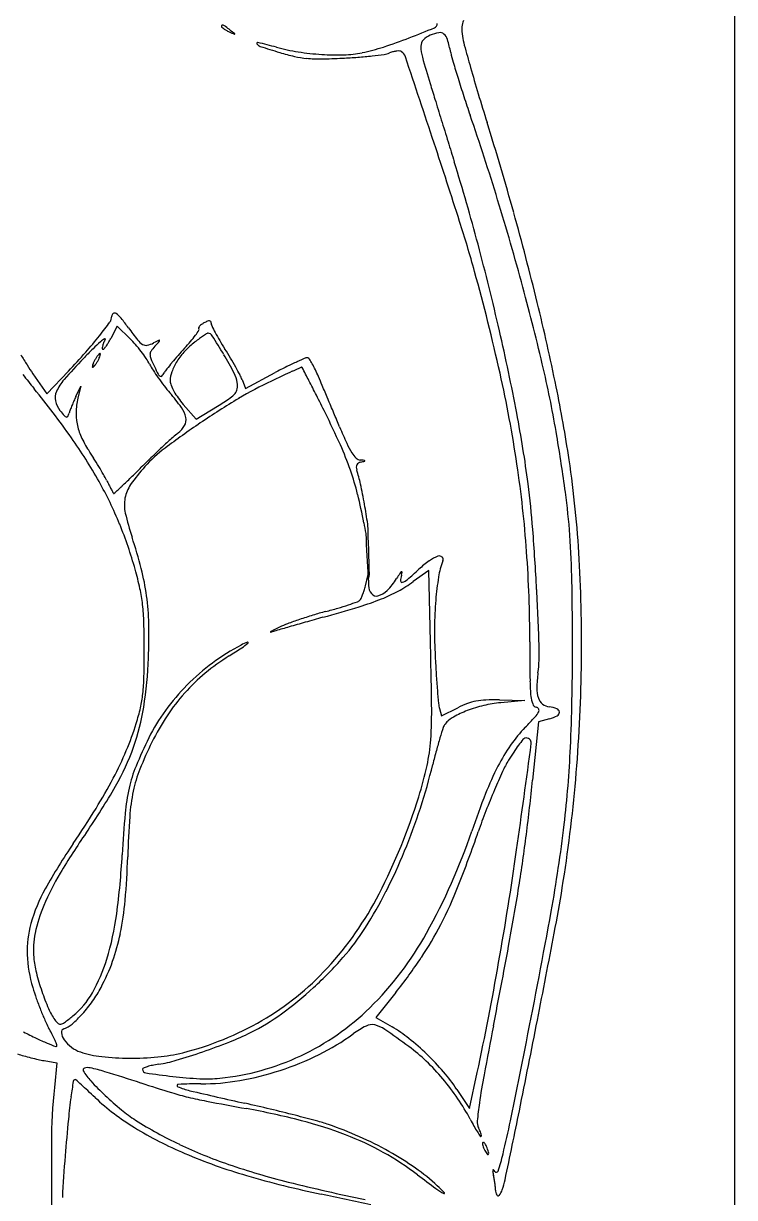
# Model space of a CAD drawing. Header units: millimetres. Extents: x 56222 to 3066687, y -650199 to -121287.
# Drawn here: x 140520.006 to 140522.925, y -185760.657 to -185755.834 of the extents above; entities that cross this region are included whole.
import ezdxf

# ---------------------------------------------------------------- set-up
doc = ezdxf.new("R2010")
doc.units = ezdxf.units.MM
doc.header["$MEASUREMENT"] = 0
doc.layers.add('$TD_AUDIT_GENERATED_(A0BDF17)', color=32, linetype='Continuous', lineweight=30)

msp = doc.modelspace()

# ---------------------------------------------------------------- linework, layer by layer
at = {"layer": '$TD_AUDIT_GENERATED_(A0BDF17)', "linetype": 'Continuous', "lineweight": 25, "ltscale": 2}
for p, q in [((140522.9246, -185738.3706), (140522.9246, -185769.2909)), ((140520.3901, -185757.0773), (140520.3641, -185757.128)), ((140520.4435, -185757.1293), (140520.3901, -185757.0773)), ((140520.0448, -185757.2728), (140520.1023, -185757.3548)), ((140520.1023, -185757.3548), (140520.1904, -185757.2618)), ((140520.9171, -185757.3329), (140521.0389, -185757.2681)), ((140520.2213, -185757.3658), (140520.241, -185757.3236)), ((140520.241, -185757.3236), (140520.2308, -185757.3658)), ((140520.9035, -185757.2971), (140520.9171, -185757.3329)), ((140520.662, -185757.3985), (140520.7154, -185757.4593)), ((140520.7154, -185757.4593), (140520.8024, -185757.4055)), ((140521.4093, -185758.1444), (140521.4205, -185758.0973)), ((140521.4205, -185758.0973), (140521.4219, -185758.1431)), ((140521.6695, -185758.0814), (140521.6062, -185758.1268)), ((140521.6752, -185758.3144), (140521.6695, -185758.0814)), ((140521.7214, -185758.6787), (140521.7889, -185758.6447)), ((140521.9599, -185758.6129), (140522.0634, -185758.6149)), ((140522.0634, -185758.6149), (140521.9649, -185758.6244)), ((140521.7133, -185758.6483), (140521.7214, -185758.6787)), ((140522.1658, -185758.69), (140522.1197, -185758.7033)), ((140522.1197, -185758.7033), (140522.0956, -185758.9419)), ((140521.5345, -185759.8141), (140521.4527, -185759.9171)), ((140521.4527, -185759.9171), (140521.5189, -185759.9559)), ((140520.0905, -185760.0944), (140520.1433, -185760.1032)), ((140520.1433, -185760.1032), (140520.1327, -185760.2046)), ((140521.8371, -185760.2913), (140521.8685, -185760.1439)), ((140521.7849, -185760.2127), (140521.8371, -185760.2913))]:
    msp.add_line(p, q, dxfattribs=at)
for centre, radius, start, end in [((140520.8239, -185755.8461), 0.00547, 124.9982, 179.9998), ((140520.8227, -185755.8461), 0.0043, 179.9998, 230.8546), ((140520.8237, -185755.8457), 0.00508, 66.9208, 124.9982), ((140520.8071, -185755.8848), 0.0475, 53.1616, 66.9208), ((140520.3944, -185756.4356), 0.7358, 51.2993, 53.1616), ((140521.6859, -185755.8341), 0.0187, 292.5904, 0.1933), ((140522.0365, -185755.8537), 0.231, 178.535, 187.9145), ((140521.867, -185755.8494), 0.0614, 153.4133, 178.5349), ((140520.8977, -185755.754), 0.123, 230.8548, 235.3483), ((140520.9031, -185755.7461), 0.1326, 235.3482, 240.5642), ((140520.9456, -185755.6708), 0.2191, 240.5642, 244.1451), ((140523.7067, -185749.9731), 6.5505, 244.14506, 244.35751), ((140516.8461, -185760.8645), 6.4107, 51.0835, 51.29939), ((140520.8725, -185755.8774), 0.00121, 244.3577, 326.3959), ((140520.8725, -185755.8774), 0.00115, 326.3956, 51.0833), ((140520.8775, -185754.0576), 1.9686, 287.9249, 291.2082), ((140519.9182, -185751.5854), 4.6205, 291.2082, 292.5904), ((140521.7069, -185755.9573), 0.0815, 112.4999, 136.8614), ((140521.7397, -185756.0366), 0.1673, 99.9699, 112.4999), ((140521.7152, -185755.8969), 0.0254, 49.66, 99.97), ((140521.7013, -185755.9132), 0.0468, 16.7084, 49.6601), ((140522.1052, -185755.8442), 0.3004, 187.9146, 195.2098), ((140520.9673, -185755.9155), 0.00369, 76.034, 212.3249), ((140520.9859, -185755.9037), 0.0257, 212.3248, 252.1645), ((140519.9875, -185759.855), 4.0632, 74.9269, 76.0339), ((140522.5392, -185751.0758), 5.0973, 252.1644, 253.1043), ((140521.263, -185755.1192), 0.8413, 254.9269, 261.1582), ((140521.2273, -185755.1391), 0.832, 281.6762, 287.9249), ((140521.6753, -185755.9277), 0.0381, 136.8615, 179.7898), ((140521.8008, -185755.9282), 0.1637, 179.7898, 195.6612), ((140521.0825, -185756.0989), 0.6929, 12.1043, 16.7084), ((140529.6176, -185753.8017), 8.0855, 195.20985, 195.88181), ((140521.3111, -185755.119), 0.8717, 253.1042, 257.238), ((140521.2044, -185755.5903), 0.3885, 257.238, 264.8015), ((140521.2978, -185754.8951), 1.0681, 261.1582, 266.3687), ((140521.2188, -185755.4324), 0.547, 264.8015, 270.89), ((140521.1836, -185753.1701), 2.8096, 270.8901, 272.701), ((140521.2921, -185754.9858), 0.9772, 266.3687, 271.7443), ((140521.2158, -185753.8528), 2.1261, 272.7011, 274.3916), ((140521.3087, -185755.5329), 0.4299, 271.7443, 281.6762), ((140521.252, -185754.3242), 1.6533, 274.3916, 276.4328), ((140521.259, -185754.3858), 1.5914, 276.4328, 278.2136), ((140521.4719, -185755.8613), 0.1006, 278.2136, 291.5642), ((140521.5543, -185756.0696), 0.1234, 104.3018, 111.5643), ((140521.5487, -185756.0476), 0.1007, 95.8447, 104.3018), ((140521.5463, -185756.0247), 0.0777, 86.672, 95.8445), ((140521.55, -185755.9613), 0.0142, 54.3922, 86.672), ((140521.5338, -185755.9839), 0.0419, 18.4235, 54.3921), ((140295.5128, -185831.2744), 238.2733, 18.333739, 18.423579), ((140525.9108, -185754.7759), 4.4321, 195.6612, 197.1169), ((140522.3094, -185755.8358), 0.5619, 192.1043, 196.2216), ((140525.8454, -185754.8071), 4.2445, 196.2217, 197.149), ((140529.053, -185753.9624), 7.4984, 195.88184, 196.74677), ((140714.0949, -185696.8222), 201.3379, 197.116892, 197.135915), ((140526.3125, -185754.6629), 4.7333, 197.149, 198.1092), ((140526.5223, -185754.5943), 4.9541, 198.1093, 199.0372), ((140531.8465, -185753.1217), 10.4157, 196.74685, 197.42294), ((141112.4899, -185573.987), 618.2397, 197.135872, 197.1441226), ((141168.2626, -185556.7818), 676.6058, 197.144141, 197.1521625), ((140512.0511, -185759.5877), 10.3544, 17.01452, 19.03724), ((140510.4111, -185759.8486), 12.0504, 15.58476, 17.423), ((140491.7026, -185766.2627), 31.5925, 17.7194, 18.33384), ((140959.8515, -185621.1047), 458.4943, 197.152217, 197.162989), ((140513.1612, -185759.0623), 9.0145, 14.92094, 17.16297), ((140511.1064, -185759.8768), 11.3423, 15.12546, 17.01457), ((140511.0294, -185759.6762), 11.4085, 13.66949, 15.58473), ((140516.5778, -185758.3147), 5.4784, 15.4731, 17.7194), ((140511.8249, -185759.4184), 10.3974, 12.90647, 14.92094), ((140513.5525, -185759.1522), 8.6175, 12.61164, 15.47307), ((140512.3317, -185759.5456), 10.0731, 13.15342, 15.1255), ((140512.3736, -185759.3492), 10.0252, 11.64302, 13.6694), ((140520.328, -185757.0367), 0.0402, 324.1936, 359.9999), ((140520.3817, -185757.0367), 0.0134, 123.5102, 179.9999), ((140520.38, -185757.0342), 0.0104, 55.3997, 123.5102), ((140520.3286, -185757.1088), 0.1009, 39.2105, 55.3998), ((140519.7879, -185757.5499), 0.7988, 35.6837, 39.2105), ((140519.0553, -185756.1186), 1.6096, 321.6835, 324.1936), ((140521.6938, -185756.1812), 1.5476, 215.6838, 218.0078), ((140520.2938, -185756.8102), 0.5173, 323.9138, 326.731), ((140520.7285, -185757.0851), 0.00399, 158.1925, 225), ((140520.7441, -185757.0913), 0.0207, 138.3767, 158.1923), ((140520.7223, -185757.0913), 0.00482, 326.7311, 44.9999), ((140520.7627, -185757.1078), 0.0456, 125.4115, 138.3767), ((140520.7937, -185757.1514), 0.0991, 118.1549, 125.4114), ((140520.8416, -185757.2411), 0.2008, 113.564, 118.1548), ((140520.7693, -185757.0751), 0.0197, 88.3268, 113.5639), ((140520.7697, -185757.0609), 0.0055, 29.9196, 88.327), ((140520.7627, -185757.0649), 0.0135, 359.9998, 29.9195), ((140520.7997, -185757.0649), 0.0234, 179.9999, 206.3508), ((140521.7074, -185756.6153), 1.0364, 206.3509, 208.0743), ((140512.6847, -185759.2214), 9.5154, 10.82077, 12.9065), ((140519.0829, -185756.1404), 1.5744, 318.4595, 321.6834), ((140520.7905, -185757.6708), 0.7069, 131.4901, 134.899), ((140520.4105, -185757.2412), 0.1334, 122.632, 131.4901), ((140520.4207, -185757.18), 0.0927, 157.4636, 165.4275), ((140520.4726, -185757.2016), 0.1489, 151.88, 157.4636), ((140520.3396, -185757.1305), 0.00195, 331.8802, 122.632), ((140520.2186, -185757.0663), 0.1572, 322.6893, 329.1833), ((140520.0628, -185756.9734), 0.3387, 329.1833, 332.8407), ((140520.1746, -185757.4061), 0.3859, 40.988, 45.834), ((140520.5337, -185757.0878), 0.0753, 218.008, 238.9229), ((140520.4948, -185757.0597), 0.0979, 281.3805, 297.6925), ((140521.8407, -185759.6241), 2.7982, 117.1748, 117.6925), ((140517.0779, -185754.0809), 4.6372, 318.3927, 318.7493), ((140520.5634, -185757.1361), 0.00149, 19.5204, 117.1746), ((140520.5621, -185757.1366), 0.00293, 318.7493, 19.5205), ((140520.0362, -185756.5854), 0.859, 317.2663, 319.784), ((140520.9016, -185757.3942), 0.3166, 127.334, 137.232), ((140520.3535, -185756.8537), 0.4434, 319.7841, 323.9138), ((140521.3072, -185757.9259), 0.9854, 125.9642, 127.3341), ((140521.0644, -185757.5914), 0.5721, 123.906, 125.9643), ((140521.274, -185757.9031), 0.9477, 122.8614, 123.906), ((140520.7629, -185757.112), 0.00593, 84.6301, 122.8613), ((140520.7614, -185757.1289), 0.0228, 32.0597, 84.6301), ((140517.7457, -185759.0176), 3.5812, 30.6035, 32.0597), ((140521.5726, -185756.6872), 0.8836, 208.0744, 210.5082), ((140521.9789, -185756.4478), 1.3552, 210.5082, 212.2747), ((140521.1898, -185756.4964), 1.3838, 210.3316, 212.3314), ((140517.9516, -185755.1381), 3.0859, 316.511, 318.4595), ((140521.9855, -185758.8701), 2.4, 134.8989, 136.2708), ((140520.3967, -185757.2658), 0.1094, 141.8615, 147.692), ((140520.3845, -185757.2563), 0.0939, 136.4267, 141.8614), ((140520.32, -185757.1949), 0.00492, 89.9999, 136.4266), ((140520.2543, -185757.1794), 0.0689, 336.053, 344.0826), ((140520.32, -185757.1917), 0.00172, 355.1908, 89.9998), ((140520.2883, -185757.189), 0.0336, 344.0826, 355.1909), ((140520.3351, -185757.1673), 0.0059, 173.9916, 224.9999), ((140520.3964, -185757.1737), 0.0675, 165.4275, 173.9915), ((140520.3331, -185757.1693), 0.00298, 224.9998, 315.7381), ((140520.2588, -185757.097), 0.1067, 315.7383, 322.6893), ((140520.0048, -185757.5537), 0.6109, 37.5527, 40.9879), ((140520.0304, -185757.534), 0.5787, 34.0767, 37.5527), ((140520.5088, -185757.1292), 0.027, 238.9229, 281.3805), ((140520.5502, -185757.1941), 0.025, 145.4701, 178.7443), ((140520.5644, -185757.1945), 0.0391, 178.7444, 202.867), ((140520.698, -185757.2959), 0.2044, 138.3926, 145.4701), ((140521.6664, -185758.098), 1.3649, 138.7405, 140.3636), ((140520.8865, -185757.3802), 0.2961, 137.2321, 147.642), ((140521.8069, -185758.2213), 1.5518, 137.2663, 138.7404), ((140519.0848, -185758.2256), 2.0254, 28.1237, 30.6036), ((140519.4005, -185758.0761), 1.6943, 30.804, 32.2747), ((140520.7975, -185756.7448), 0.9195, 212.3314, 215.048), ((140522.1201, -185758.9988), 2.5862, 136.2708, 138.849), ((140520.3217, -185757.2472), 0.0336, 164.0826, 175.1909), ((140520.2899, -185757.2445), 0.00172, 175.1908, 269.9998), ((140520.3557, -185757.2569), 0.0689, 156.053, 164.0826), ((140520.2899, -185757.2413), 0.00492, 269.9999, 316.4266), ((140520.4422, -185757.2954), 0.1637, 151.8449, 156.053), ((140520.2254, -185757.18), 0.0939, 316.4267, 321.8614), ((140520.4497, -185757.2994), 0.1721, 147.6921, 151.8449), ((140520.2132, -185757.1704), 0.1094, 321.8615, 327.692), ((140520.1603, -185757.1369), 0.1721, 327.6921, 331.8449), ((140520.1677, -185757.1409), 0.1637, 331.8449, 336.053), ((140520.3237, -185757.3356), 0.2245, 27.0288, 34.0767), ((140520.7752, -185757.1052), 0.2824, 207.0288, 212.8044), ((140521.207, -185756.9234), 0.7366, 202.867, 205.7167), ((140521.5715, -185756.7479), 1.1412, 205.7167, 207.5091), ((140521.5711, -185758.0191), 1.2411, 140.3636, 141.8876), ((140520.8416, -185757.3517), 0.2429, 147.642, 159.0138), ((140519.5022, -185758.0155), 1.576, 29.2513, 30.804), ((140519.6439, -185757.9362), 1.4136, 27.7596, 29.2513), ((140521.989, -185759.0542), 2.0231, 116.4945, 118.0115), ((140521.6089, -185758.2915), 1.1709, 114.2099, 116.4946), ((140521.8941, -185758.9259), 1.8665, 113.0095, 114.21), ((140521.1476, -185757.2535), 0.00726, 90, 114.4172), ((140521.1476, -185757.2489), 0.00263, 27.445, 89.9999), ((140521.1695, -185757.2196), 0.0127, 71.5649, 113.0096), ((140521.1697, -185757.2192), 0.0122, 32.4326, 71.5649), ((140520.8176, -185757.4429), 0.4293, 29.4288, 32.4325), ((140520.8352, -185757.4329), 0.4091, 25.5727, 29.4288), ((140524.7471, -185753.5275), 6.0461, 218.3153, 219.02141), ((140521.2788, -185756.7807), 0.8814, 212.8043, 215.2769), ((140521.3389, -185756.7381), 0.9551, 215.2768, 217.7159), ((140520.5782, -185757.2651), 0.0213, 207.5091, 238.7784), ((140520.5702, -185757.2785), 0.00571, 238.7783, 319.5102), ((140520.5023, -185757.2205), 0.095, 319.5101, 329.9932), ((140520.695, -185757.3318), 0.1276, 141.8876, 149.9932), ((140520.7092, -185757.301), 0.1012, 159.0138, 180.8914), ((140520.7703, -185757.3247), 0.1143, 7.9887, 28.1237), ((140520.7397, -185757.3594), 0.1752, 20.8166, 27.7597), ((140525.6035, -185767.0335), 10.7546, 114.93302, 115.20598), ((140523.4868, -185762.4803), 5.7335, 114.49594, 114.93299), ((140532.7785, -185782.8732), 28.1434, 114.41723, 114.49584), ((140478.5618, -185779.3656), 47.9891, 27.37306, 27.44479), ((140520.6235, -185757.5342), 0.6438, 22.8272, 25.5727), ((140474.7858, -185776.8282), 50.3766, 22.78154, 22.82715), ((140516.8028, -185758.425), 5.2868, 8.4857, 12.6117), ((140517.9469, -185758.2334), 4.3065, 9.4321, 13.1535), ((140517.0144, -185759.7942), 3.9072, 35.3159, 39.0214), ((140520.3218, -185757.4272), 0.1979, 138.8491, 155.7479), ((140521.1182, -185756.9088), 0.6761, 217.7159, 220.8759), ((140520.6568, -185757.3018), 0.0488, 180.8913, 202.4773), ((140520.8228, -185757.2331), 0.2283, 202.4773, 209.345), ((140520.8467, -185757.3296), 0.0371, 320.0474, 351.9413), ((140520.7913, -185757.3218), 0.093, 351.9413, 7.9888), ((140521.666, -185758.6682), 1.509, 115.206, 120.9799), ((140515.4905, -185760.2456), 6.4042, 26.76846, 27.37305), ((140323.4973, -185840.3667), 214.4661, 22.765958, 22.781542), ((140516.814, -185758.4343), 5.4915, 8.4631, 11.643), ((140520.1974, -185757.3712), 0.0615, 155.748, 192.1349), ((140520.2312, -185757.3639), 0.096, 192.1349, 218.1884), ((140521.079, -185757.761), 0.9444, 156.4693, 157.7495), ((140520.8901, -185757.6787), 0.7384, 154.9296, 156.4692), ((140520.545, -185757.4421), 0.3233, 166.3657, 176.9211), ((140520.0058, -185757.8716), 0.7951, 35.3625, 40.8758), ((140520.8741, -185757.2043), 0.2872, 209.345, 215.757), ((140520.9242, -185757.1682), 0.349, 215.7571, 221.2974), ((140522.6504, -185760.3078), 3.4214, 120.9799, 124.1113), ((140519.9026, -185755.9493), 1.7118, 301.7126, 303.7665), ((140520.7985, -185757.2893), 0.0999, 303.7665, 320.0473), ((140510.0736, -185762.9781), 12.4713, 26.40126, 26.76841), ((140299.4648, -185850.4524), 240.5292, 22.750643, 22.765998), ((140520.7601, -185756.9479), 0.769, 218.1884, 220.3072), ((140520.1147, -185757.4096), 0.0824, 332.181, 342.5237), ((140520.4091, -185757.5023), 0.2263, 159.0431, 162.5236), ((140520.9975, -185757.7276), 0.8563, 157.7495, 159.043), ((140520.4437, -185757.4366), 0.2219, 176.9211, 190.9173), ((140520.565, -185757.4747), 0.1094, 11.548, 35.3625), ((140517.8558, -185759.1148), 3.7829, 24.1849, 26.4012), ((140337.0588, -185834.6873), 199.7634, 22.732951, 22.750598), ((140517.2049, -185758.3574), 4.9133, 7.4004, 10.8207), ((140520.1864, -185757.4345), 0.0167, 220.3071, 253.6486), ((140520.1831, -185757.4457), 0.00506, 253.6487, 332.1811), ((140520.4577, -185757.4339), 0.2361, 190.9173, 204.4223), ((140522.6622, -185760.3254), 3.4426, 124.1112, 127.0716), ((140520.5829, -185757.4391), 0.0962, 306.8608, 330.9988), ((140520.6251, -185757.4625), 0.0481, 330.9987, 11.548), ((140518.5772, -185758.6869), 1.9918, 29.1809, 35.3158), ((140520.6134, -185757.3632), 0.4071, 204.4224, 213.4032), ((140522.7054, -185759.8463), 3.1145, 132.0705, 133.0402), ((140520.83, -185757.7687), 0.3157, 126.8609, 132.0705), ((140523.4918, -185756.5747), 2.3723, 202.7329, 204.5047), ((140514.0692, -185758.8776), 8.2374, 7.80062, 9.43215), ((140520.9402, -185758.0461), 0.586, 127.0716, 138.0416), ((140522.9044, -185760.0595), 3.4062, 133.0402, 134.0777), ((140520.1097, -185758.1025), 1.3121, 19.3024, 24.1848), ((140521.6506, -185757.4139), 0.3488, 204.5046, 211.8004), ((140518.9944, -185758.4309), 1.5323, 31.9855, 33.4032), ((140518.5635, -185758.7), 2.0402, 30.8417, 31.9856), ((140523.2223, -185760.3877), 3.8631, 134.0777, 135.0217), ((140521.4619, -185757.5309), 0.1268, 211.8004, 224.5728), ((140521.3898, -185757.6019), 0.0257, 224.5727, 266.2817), ((140521.2988, -185759.0023), 1.3777, 85.5701, 86.2817), ((140521.1434, -185756.6823), 0.9852, 284.5597, 285.4698), ((140521.4051, -185757.6309), 0.00214, 19.2962, 85.5703), ((140521.4059, -185757.6306), 0.0013, 285.4698, 19.296), ((140517.8534, -185758.2796), 4.4406, 3.1706, 8.4631), ((140518.7153, -185758.6094), 1.8635, 29.6852, 30.8417), ((140521.0833, -185758.1747), 0.7783, 138.0416, 144.9879), ((140517.1995, -185754.3695), 4.6512, 314.2819, 315.0217), ((140520.3174, -185758.0297), 1.092, 13.8502, 19.3023), ((140521.3903, -185757.6559), 0.0183, 151.3269, 180.9374), ((140521.4115, -185757.6555), 0.0395, 180.9376, 197.6087), ((140520.7623, -185757.8616), 0.6417, 12.2003, 17.6087), ((140521.3901, -185757.6558), 0.0181, 121.5379, 151.3269), ((140521.4008, -185757.6731), 0.0384, 104.5597, 121.5378), ((140517.3839, -185758.3383), 4.6993, 4.0849, 8.4856), ((140518.9008, -185758.5062), 1.6212, 22.3021, 29.1808), ((140519.8762, -185757.9476), 0.5272, 26.7252, 29.6852), ((140522.5721, -185756.5902), 2.4911, 206.7252, 207.2198), ((140518.8155, -185756.0265), 2.3366, 313.0436, 314.2819), ((140520.5611, -185757.8089), 0.1408, 144.9879, 169.6169), ((140519.0843, -185758.2244), 2.3584, 10.1469, 12.2003), ((140518.5528, -185758.1823), 3.554, 4.3607, 7.4004), ((140521.703, -185757.0373), 1.5138, 207.2197, 207.938), ((140522.605, -185756.5589), 2.5348, 207.9379, 208.3016), ((140520.3893, -185757.752), 0.0183, 208.3018, 220.3803), ((140520.3769, -185757.7625), 0.00203, 220.3802, 312.7742), ((140514.0546, -185750.9288), 9.3118, 312.77404, 313.04356), ((140519.5003, -185758.2312), 1.9337, 10.2959, 13.8502), ((140519.491, -185758.1348), 2.765, 4.1185, 7.8007), ((140520.5748, -185757.8114), 0.1547, 169.617, 192.7348), ((140518.8745, -185758.2619), 2.5715, 8.3117, 10.147), ((140521.4244, -185757.6194), 1.0257, 192.7348, 198.452), ((140518.8597, -185758.5231), 1.6657, 15.5615, 22.3021), ((140523.7667, -185757.4562), 2.4026, 190.2959, 191.3618), ((140515.6829, -185758.179), 5.7434, 0.80564, 2.88274), ((140511.7528, -185758.7009), 10.3738, 2.99343, 4.36072), ((140518.6254, -185758.5533), 1.925, 14.4355, 18.4519), ((140531.5407, -185757.5002), 10.1386, 182.42702, 183.45448), ((140518.8074, -185758.184), 3.4503, 0.9252, 4.1184), ((140516.8768, -185758.3745), 5.2076, 0.0104, 4.0849), ((140521.9635, -185758.4392), 0.4937, 126.2088, 132.6687), ((140521.7535, -185758.1523), 0.138, 109.5324, 126.2087), ((140521.7128, -185758.0378), 0.0165, 47.7623, 109.5323), ((140522.0414, -185758.1616), 0.3361, 159.0063, 170.7837), ((140521.7144, -185758.0361), 0.0143, 339.0063, 47.7624), ((140516.0267, -185758.3808), 6.2701, 359.08399, 3.17058), ((140519.0316, -185758.4752), 1.4872, 12.4025, 15.5616), ((140519.5421, -185758.3174), 0.9783, 7.7706, 14.4354), ((140521.4221, -185758.1105), 0.00174, 200.8699, 344.1356), ((140521.3755, -185758.0972), 0.0502, 344.1358, 358.8068), ((140521.2769, -185757.9484), 0.309, 315.9356, 327.5757), ((140522.3911, -185758.6561), 1.011, 146.1526, 147.5756), ((140521.5701, -185758.1055), 0.0225, 124.1699, 146.1526), ((140521.6321, -185758.1224), 0.078, 164.0088, 181.1253), ((140521.4583, -185758.0726), 0.1028, 344.0088, 351.1169), ((140521.5584, -185758.0882), 0.00153, 351.117, 124.1698), ((140520.2849, -185756.6182), 1.983, 310.872, 312.6687), ((140522.8812, -185758.2979), 1.1868, 170.7838, 175.3884), ((140519.8606, -185758.2929), 0.6384, 6.4589, 12.4026), ((140521.1272, -185758.0777), 0.2899, 342.8284, 346.698), ((140521.4772, -185758.1413), 0.0553, 181.8038, 219.1593), ((140521.2584, -185757.6421), 0.5966, 298.5416, 305.6614), ((140521.5601, -185758.1238), 0.006, 181.1254, 288.9189), ((140521.5419, -185758.0707), 0.0621, 288.9189, 310.8721), ((140508.6857, -185758.8613), 13.4452, 1.9749, 2.99338), ((140504.7974, -185758.4103), 17.4622, 359.9652, 0.92524), ((140519.5066, -185758.3222), 1.0142, 1.2466, 7.7706), ((140520.7804, -185756.532), 1.7803, 288.3279, 289.5614), ((140521.3678, -185758.1851), 0.026, 289.5615, 314.9999), ((140521.0332, -185757.0766), 1.2053, 286.9242, 291.5499), ((140521.3666, -185758.1839), 0.0277, 314.9999, 334.35), ((140521.1935, -185758.1009), 0.2196, 334.35, 338.5564), ((140521.1614, -185758.0882), 0.2541, 338.5565, 342.8284), ((140521.4546, -185758.1597), 0.0262, 219.1593, 284.0721), ((140521.4416, -185758.1078), 0.0797, 284.0721, 315.9357), ((140521.2514, -185757.6292), 0.6112, 291.5499, 298.5417), ((140523.2185, -185758.3251), 1.5252, 175.3884, 179.582), ((140519.633, -185758.3187), 0.8674, 1.5644, 6.459), ((140521.6673, -185759.8209), 1.6266, 104.9821, 106.935), ((140519.2687, -185751.2777), 7.2668, 285.69906, 286.92426), ((140520.6957, -185756.1905), 2.1316, 284.9821, 286.3673), ((140520.9186, -185756.9495), 1.3406, 286.3673, 288.3279), ((140516.2402, -185758.4113), 4.2615, 0.0608, 1.5644), ((140518.3222, -185758.348), 2.1989, 357.589, 1.2466), ((140521.2245, -185758.6627), 0.387, 110.4086, 115.6581), ((140521.6856, -185759.9019), 1.7093, 108.6659, 110.4086), ((140526.4432, -185776.8942), 19.3355, 105.85012, 106.05295), ((140521.75, -185760.0924), 1.9103, 106.9349, 108.6659), ((140528.9871, -185785.8544), 28.6497, 105.6991, 105.85013), ((140521.0215, -185758.3333), 0.00115, 121.0366, 213.8876), ((140521.0219, -185758.333), 0.0016, 213.8873, 288.34), ((140521.1273, -185758.5091), 0.2063, 116.7484, 121.0362), ((140521.1882, -185758.8348), 0.527, 106.192, 108.3398), ((140521.6267, -185759.4999), 1.3158, 115.6581, 116.7485), ((140527.6369, -185781.0427), 23.6522, 106.05287, 106.19199), ((140488.5027, -185759.121), 33.1823, 0.84226, 1.39276), ((140523.7731, -185758.3291), 2.0798, 179.582, 182.9056), ((140521.3237, -185759.1918), 0.9095, 117.8158, 126.5471), ((140519.5894, -185756.4154), 2.3785, 302.0086, 303.4978), ((140521.007, -185758.5915), 0.2308, 110.7129, 117.8158), ((140520.7872, -185758.2252), 0.2082, 303.4977, 312.3757), ((140520.9261, -185758.3775), 0.00204, 312.3756, 110.7129), ((140543.3088, -185758.3697), 21.2243, 180.01042, 180.44838), ((140521.496, -185758.4195), 0.6272, 352.5323, 1.9748), ((140518.692, -185758.3636), 1.8288, 351.2343, 357.5891), ((140515.8847, -185758.4117), 4.6171, 358.6944, 0.0608), ((140521.3326, -185759.2042), 0.9103, 122.0086, 129.6444), ((140527.2245, -185758.1539), 5.5356, 182.9056, 183.6564), ((140513.1799, -185758.4154), 9.0797, 357.52825, 359.96529), ((140521.3318, -185759.2026), 0.923, 126.5471, 135.1826), ((140515.7007, -185758.3756), 6.5962, 355.0904, 359.08397), ((140519.6724, -185758.4981), 0.8283, 353.8203, 358.6945), ((140521.2518, -185759.1066), 0.7836, 129.6444, 138.1885), ((140525.5206, -185758.2628), 3.8283, 183.6564, 184.6462), ((140522.7618, -185758.5305), 0.6767, 180.4484, 185.7341), ((140522.6878, -185758.5757), 0.5748, 172.5323, 178.7714), ((140519.9903, -185758.5325), 0.5085, 347.2075, 353.8203), ((140521.3101, -185759.1811), 0.8924, 135.1825, 143.9644), ((140521.2674, -185759.1206), 0.8046, 138.1886, 146.6117), ((140526.0831, -185758.2171), 4.3926, 184.6462, 185.3684), ((140522.2366, -185758.5661), 0.1235, 178.7715, 198.3016), ((140519.6163, -185758.5061), 0.8935, 340.3756, 351.2344), ((140519.6704, -185758.4598), 0.8366, 342.6528, 347.2074), ((140519.9319, -185758.6589), 1.7497, 356.1563, 0.8422), ((140521.8331, -185758.6165), 0.1239, 185.3684, 194.8518), ((140521.9653, -185758.9959), 0.393, 110.426, 116.669), ((140522.014, -185759.1439), 0.5217, 103.1868, 110.9515), ((140521.9025, -185758.8273), 0.2131, 100.5547, 110.4259), ((140521.9141, -185758.8896), 0.2765, 92.1385, 100.5547), ((140522.0157, -185759.151), 0.529, 95.5026, 103.1867), ((140521.9404, -185759.5928), 0.9801, 88.8575, 92.1385), ((140522.2014, -185758.5867), 0.1135, 185.734, 201.9729), ((140522.1172, -185758.6207), 0.0227, 201.9728, 255.3449), ((140522.1077, -185758.6572), 0.0149, 27.0138, 75.3449), ((140522.1706, -185758.5879), 0.054, 198.3015, 230.8084), ((140522.1707, -185758.5878), 0.0541, 230.8083, 263.2474), ((140522.1476, -185758.7829), 0.1423, 70.2058, 83.2473), ((140521.2114, -185759.1093), 0.7705, 143.9644, 153.7692), ((140521.4476, -185759.2394), 1.0204, 146.6117, 153.6603), ((140521.8296, -185758.7877), 0.1199, 119.2322, 140.7039), ((140521.9817, -185759.0595), 0.4313, 110.9515, 119.2322), ((140520.3488, -185757.0699), 2.3849, 316.0449, 317.4621), ((140522.0274, -185758.6101), 0.1068, 317.4621, 330.9785), ((140522.1101, -185758.6559), 0.0122, 330.9784, 27.0138), ((140522.1221, -185758.5372), 0.159, 285.9816, 298.0696), ((140522.1908, -185758.6629), 0.0148, 1.7725, 70.2058), ((140522.1891, -185758.6629), 0.0165, 298.0697, 1.7726), ((140519.3011, -185758.3445), 1.2236, 337.0851, 342.6527), ((140523.4679, -185759.3033), 1.8322, 161.6166, 163.0224), ((140521.7702, -185758.7391), 0.0431, 140.7039, 161.6166), ((140522.4917, -185759.136), 0.5918, 136.0449, 145.2343), ((140522.1778, -185759.5855), 1.8478, 153.7693, 157.7214), ((140521.8726, -185759.4498), 1.4947, 153.6603, 158.3072), ((140520.9716, -185758.7288), 0.7077, 347.4708, 356.1564), ((140523.2039, -185759.2227), 1.5561, 163.0223, 165.0084), ((140522.6711, -185759.2649), 0.7861, 141.4989, 143.6117), ((140522.0691, -185758.7859), 0.0168, 107.9363, 141.4988), ((140522.0701, -185758.7893), 0.0203, 352.4621, 107.9364), ((140519.034, -185758.2315), 1.5136, 332.3382, 337.085), ((140519.5173, -185758.4708), 0.9986, 330.2246, 340.3756), ((140523.9659, -185759.4268), 2.345, 165.0084, 166.4689), ((140522.6362, -185759.2363), 0.7676, 145.2344, 152.7951), ((140522.9075, -185759.414), 1.0654, 146.5857, 148.7012), ((140522.5826, -185759.1996), 0.6762, 143.6118, 146.5857), ((140477.0716, -185752.8349), 45.411, 351.90619, 352.46219), ((140517.9954, -185758.6233), 4.2597, 353.2362, 357.5283), ((140520.9977, -185759.102), 0.5725, 157.7215, 167.1836), ((140520.0667, -185758.5277), 1.6347, 342.825, 347.4708), ((140519.4, -185758.328), 2.3512, 341.9416, 346.4689), ((140523.0294, -185759.4384), 1.2098, 152.7951, 158.6387), ((140522.3941, -185759.1018), 0.4646, 148.7012, 155.2195), ((140518.5953, -185758.0016), 2.0088, 328.2681, 332.3382), ((140520.9962, -185759.1012), 0.5514, 158.3072, 168.0883), ((140524.2829, -185759.9738), 2.5449, 155.2195, 157.0699), ((140518.0366, -185757.6236), 2.7046, 325.399, 330.2246), ((140521.1921, -185759.1462), 0.7718, 167.1836, 174.9632), ((140524.5817, -185760.1002), 2.8693, 157.0698, 158.9275), ((140513.7374, -185758.1004), 8.4006, 352.71363, 354.25074), ((140516.3531, -185758.4316), 5.9413, 350.77104, 355.0904), ((140521.201, -185759.1444), 0.7608, 168.0882, 176.0354), ((140519.2716, -185758.2819), 2.4668, 332.8032, 342.825), ((140525.4052, -185760.3676), 3.7609, 158.6387, 161.1479), ((140516.7295, -185756.8478), 4.2025, 325.9248, 328.2681), ((140525.3669, -185759.5142), 4.9628, 174.9632, 176.9302), ((140519.2886, -185758.2916), 2.4685, 337.5764, 341.9416), ((140524.4194, -185760.0377), 2.6955, 158.9274, 160.8743), ((140524.8096, -185759.3945), 4.378, 176.0354, 178.2124), ((140516.3044, -185758.4227), 5.9625, 349.7633, 353.2363), ((140522.7896, -185760.9026), 3.0698, 145.399, 149.0626), ((140519.3894, -185758.3136), 2.596, 331.0454, 341.1479), ((140516.4173, -185757.2627), 5.7742, 338.52722, 340.8742), ((140515.0693, -185758.2707), 7.0578, 350.962, 352.71361), ((140522.3624, -185760.658), 2.598, 145.9248, 150.7704), ((140517.336, -185759.0835), 3.0797, 352.3864, 356.9303), ((140517.1513, -185759.1555), 3.2841, 355.0977, 358.2124), ((140519.4008, -185758.3379), 2.3471, 333.1065, 337.5764), ((140508.1191, -185757.2502), 14.0512, 349.99232, 351.90619), ((140521.0541, -185759.8624), 1.0464, 149.0625, 157.2375), ((140520.6647, -185759.7081), 0.6526, 150.7704, 164.3016), ((140520.2352, -185758.7771), 1.3834, 317.3504, 332.8032), ((140519.9022, -185758.5922), 1.7848, 327.6178, 333.1064), ((140520.1481, -185758.7302), 1.7652, 332.8524, 338.5272), ((140512.2391, -185757.8205), 9.9236, 349.52765, 350.96209), ((140515.5292, -185758.2978), 6.7761, 349.17486, 350.77109), ((140520.6649, -185759.6991), 0.6243, 157.2374, 168.0841), ((140519.2385, -185759.3345), 1.1891, 348.4507, 355.0977), ((140519.2328, -185759.337), 1.166, 343.0041, 352.3865), ((140493.4712, -185754.2993), 29.165, 348.69304, 349.76332), ((140520.4327, -185759.6429), 0.4116, 164.3017, 182.2129), ((140520.5714, -185759.0166), 0.9924, 318.7441, 327.6178), ((140520.5171, -185758.9194), 1.3505, 326.1836, 332.8523), ((140520.3834, -185759.6397), 0.3367, 168.0842, 185.3051), ((140519.5874, -185759.4058), 0.833, 340.3024, 348.4507), ((140520.4913, -185758.9232), 1.3367, 314.444, 331.0453), ((140443.9485, -185744.6105), 79.6536, 348.912459, 349.174873), ((140491.3305, -185753.9558), 31.1863, 348.91666, 349.52766), ((140520.5656, -185759.6377), 0.5446, 182.2129, 196.7319), ((140520.4605, -185759.6326), 0.4141, 185.3051, 194.1064), ((140519.6781, -185759.4731), 0.7004, 330.6728, 343.0042), ((140519.6138, -185759.4152), 0.805, 331.9425, 340.3024), ((140520.141, -185758.6391), 1.565, 312.4361, 318.7441), ((140519.8268, -185758.4571), 2.1812, 321.527, 326.1836), ((140509.1474, -185757.4316), 13.007, 347.96424, 349.99223), ((140521.0114, -185759.4941), 0.9821, 194.1064, 198.7226), ((140520.4058, -185758.9342), 1.1516, 300.1972, 317.3504), ((140520.9934, -185759.5091), 0.9913, 196.7319, 199.4146), ((140519.8592, -185759.546), 0.5269, 324.7684, 331.9425), ((140520.1568, -185758.6564), 1.5416, 306.0925, 312.4361), ((140521.3377, -185759.3878), 1.3563, 199.4146, 201.5354), ((140520.9973, -185759.4989), 0.9672, 198.7227, 203.2523), ((140520.0036, -185759.656), 0.327, 308.8769, 330.6728), ((140519.8219, -185759.5197), 0.5726, 318.0282, 324.7684), ((140521.2331, -185759.429), 1.2439, 201.5354, 203.6842), ((140520.3254, -185759.7876), 0.2359, 203.2523, 216.1748), ((140520.7049, -185759.141), 1.0317, 295.1878, 314.4439), ((140520.4381, -185759.7778), 0.3757, 203.6842, 208.9256), ((140520.2093, -185759.8725), 0.0921, 216.1749, 228.6167), ((140520.1568, -185759.9321), 0.0126, 228.6167, 282.4408), ((140520.1515, -185759.908), 0.0373, 282.4408, 307.085), ((140520.1402, -185759.8696), 0.099, 288.4348, 311.1106), ((140519.3211, -185758.8095), 1.4144, 307.085, 308.8769), ((140519.8823, -185759.574), 0.4913, 311.1106, 318.0282), ((140520.3548, -185758.8465), 1.253, 284.0962, 300.1973), ((140520.54, -185759.182), 0.891, 296.5293, 306.0926), ((140521.4359, -185759.9992), 0.0526, 77.2634, 117.0577), ((140453.3216, -185746.4472), 70.1023, 348.602323, 348.912408), ((140520.9668, -185758.1084), 2.1005, 242.7822, 244.3847), ((140519.369, -185760.3685), 0.8456, 27.0442, 28.9255), ((140519.6051, -185760.248), 0.5806, 24.5504, 27.0443), ((140520.1764, -185759.9779), 0.0151, 108.4349, 188.2073), ((140520.2259, -185759.9708), 0.0652, 188.2072, 215.5015), ((140520.4574, -185759.0166), 1.0759, 291.5384, 296.5293), ((140520.7862, -185759.1955), 0.9753, 296.356, 305.9569), ((140521.5947, -185760.3101), 0.4017, 117.0578, 125.9568), ((140521.4212, -185760.0644), 0.1195, 55.3592, 77.2633), ((140519.1861, -185763.2993), 4.0514, 53.6392, 55.3591), ((140521.2263, -185760.4558), 0.5792, 51.3221, 59.6611), ((140545.7537, -185764.6168), 24.2713, 168.91662, 169.4018), ((140520.4842, -185759.1149), 0.9844, 244.3847, 247.2092), ((140520.6586, -185758.6998), 1.4346, 247.2093, 248.7594), ((140519.5654, -185760.2662), 0.6243, 22.6237, 24.5504), ((140520.14, -185760.034), 0.00316, 248.7593, 359.9998), ((140520.1225, -185760.034), 0.0207, 359.9999, 22.6237), ((140520.289, -185759.9257), 0.1427, 215.5016, 232.7881), ((140520.2794, -185759.9384), 0.1268, 232.7881, 251.6803), ((140519.866, -185757.5182), 2.6868, 289.0189, 291.5384), ((140521.1663, -185760.6097), 0.7114, 46.1457, 53.6392), ((140520.9276, -185760.8289), 1.0572, 46.0071, 51.3221), ((140436.9254, -185742.9931), 86.8301, 348.47483, 348.693013), ((140520.1664, -185759.5141), 0.5828, 251.4899, 254.1023), ((140520.2989, -185759.0491), 1.0663, 254.1022, 255.7643), ((140520.2931, -185759.0719), 1.0427, 255.7643, 257.4334), ((140520.1666, -185759.6394), 0.4614, 257.4335, 260.5039), ((140520.3753, -185759.6488), 0.4319, 251.6804, 263.5925), ((140520.4477, -185759.0038), 1.081, 263.5925, 269.5955), ((140520.4481, -185758.9474), 1.1374, 269.5955, 275.5224), ((140520.4907, -185759.3879), 0.6948, 275.5224, 284.0962), ((140519.8631, -185757.5096), 2.6959, 286.6009, 289.0189), ((140520.7073, -185759.1462), 1.0259, 275.8496, 295.1877), ((140520.6851, -185758.9916), 1.2028, 288.1523, 296.3561), ((140520.9057, -185760.8516), 1.0888, 40.7483, 46.0071), ((140520.2583, -185760.1324), 0.00776, 105.3644, 209.2324), ((140520.4385, -185760.0316), 0.2142, 209.2325, 223.1182), ((140520.2694, -185760.1728), 0.0496, 78.0134, 105.3644), ((140520.1371, -185760.796), 0.6868, 72.8022, 78.0134), ((140514.8778, -185777.7884), 18.4744, 72.32204, 72.80217), ((140520.5, -185760.13), 0.00507, 112.0788, 179.9998), ((140520.51, -185760.13), 0.0152, 179.9999, 261.7735), ((140520.5772, -185760.3205), 0.2107, 107.4236, 112.0788), ((140520.5832, -185760.3393), 0.2304, 101.9751, 107.4236), ((140520.6235, -185760.5295), 0.4248, 98.5284, 101.9751), ((140520.4819, -185759.5853), 0.53, 278.5283, 286.601), ((140520.6891, -185759.0036), 1.1902, 279.9082, 288.1522), ((140521.0011, -185760.7816), 0.9498, 40.1123, 46.1458), ((140522.4892, -185760.5486), 2.3086, 170.8033, 172.3822), ((140520.2189, -185760.181), 0.0087, 89.9999, 170.8033), ((140520.2189, -185760.1747), 0.00244, 47.6843, 89.9999), ((140503.1385, -185778.9355), 25.3739, 47.61374, 47.68433), ((140521.2771, -185759.2464), 1.363, 223.1182, 226.6563), ((140524.2147, -185748.4932), 12.2727, 252.32199, 252.93895), ((140521.0793, -185756.1928), 3.9932, 261.7735, 263.3798), ((140520.8227, -185758.4032), 1.7681, 263.3798, 266.9933), ((140520.7578, -185759.6389), 0.5306, 266.9933, 275.8496), ((140520.7354, -185759.2689), 0.9209, 269.9151, 279.908), ((140520.9757, -185760.803), 0.9831, 34.1743, 40.1124), ((140521.1855, -185760.6105), 0.7194, 33.5746, 40.7482), ((140524.7087, -185760.679), 2.861, 169.4019, 171.7426), ((140522.2933, -185760.4303), 2.1724, 174.035, 180.0461), ((140517.649, -185763.0369), 3.849, 47.0898, 47.6137), ((140515.2428, -185765.6253), 7.383, 46.76801, 47.08978), ((140520.9646, -185759.0834), 1.195, 252.939, 256.3494), ((140520.6416, -185760.197), 0.00503, 92.7834, 246.1855), ((140520.7505, -185759.9501), 0.2749, 246.1855, 257.0091), ((140520.7313, -185762.0428), 1.8531, 89.9151, 92.7834), ((140531.2576, -185714.406), 47.0153, 257.00913, 257.29149), ((140522.5738, -185760.5599), 2.3939, 172.3821, 174.6047), ((140520.9714, -185759.5318), 0.9804, 226.7679, 238.6878), ((140521.2665, -185759.2575), 1.3477, 226.6563, 230.4285), ((140521.0443, -185758.7552), 1.5327, 256.3494, 259.1921), ((140525.9913, -185732.8415), 27.9145, 259.19211, 259.53566), ((140519.1903, -185767.9158), 7.8383, 76.50837, 77.29149), ((140521.0764, -185760.7347), 0.8614, 27.6176, 34.1743), ((140523.3281, -185760.4786), 1.4659, 171.7427, 174.6619), ((140520.787, -185759.8377), 0.595, 230.4286, 237.3794), ((140520.3001, -185763.6555), 3.4208, 75.6672, 79.5356), ((140519.3226, -185767.3642), 7.2711, 75.67984, 76.50833), ((140519.4984, -185766.6754), 6.5602, 74.88865, 75.67979), ((140498.4536, -185755.5455), 24.0624, 347.91382, 348.60228), ((140535.8144, -185761.8104), 15.6935, 174.6047, 175.15886), ((140521.3087, -185758.9773), 1.6295, 238.6878, 246.8348), ((140521.3298, -185758.9898), 1.6017, 237.3794, 244.7341), ((140520.7508, -185761.8916), 1.6001, 68.839, 75.6671), ((140521.0032, -185761.1027), 0.7879, 71.1224, 74.8887), ((140520.7704, -185761.7837), 1.5076, 65.9376, 71.1224), ((140522.7281, -185759.8705), 1.0027, 207.6176, 209.4701), ((140522.2749, -185760.1266), 0.4822, 209.47, 212.6733), ((140521.9186, -185760.3469), 0.0503, 174.6619, 208.1548), ((140521.7381, -185760.4435), 0.1544, 23.3913, 28.1548), ((140518.3417, -185759.5947), 3.7384, 346.3361, 348.4748), ((140520.8812, -185761.5546), 1.2389, 60.9626, 68.8391), ((140520.7853, -185761.7502), 1.471, 60.6561, 65.9376), ((140522.4342, -185760.0244), 0.6714, 212.6733, 214.5139), ((140521.7947, -185760.419), 0.0927, 16.4115, 23.3914), ((140521.8828, -185760.4036), 0.00226, 214.5139, 314.9999), ((140521.8146, -185760.4131), 0.0719, 9.3753, 16.4115), ((140521.8813, -185760.4021), 0.00435, 314.9999, 9.3753), ((140609.3415, -185760.3603), 89.2206, 180.046119, 180.459794), ((140521.5088, -185758.6104), 2.0213, 244.7341, 250.9116), ((140521.5452, -185758.4245), 2.2308, 246.8348, 253.7531), ((140520.9018, -185761.5176), 1.1965, 52.8779, 60.9626), ((140520.8543, -185761.6275), 1.3302, 55.1232, 60.6562), ((140521.8954, -185760.4347), 0.00541, 134.9999, 184.0932), ((140521.9344, -185760.4319), 0.0446, 184.0932, 194.5019), ((140521.9539, -185760.4269), 0.0647, 194.5019, 203.6558), ((140521.8937, -185760.433), 0.00298, 68.3541, 134.9999), ((140521.9878, -185760.412), 0.1017, 203.6558, 210.1782), ((140521.8906, -185760.4406), 0.0112, 43.3406, 68.354), ((140521.878, -185760.4525), 0.0285, 28.6312, 43.3408), ((140522.085, -185760.3555), 0.2141, 210.1783, 215.4014), ((140521.8429, -185760.4717), 0.0686, 20.9935, 28.6311), ((140521.4663, -185760.6162), 0.4719, 17.9973, 20.9935), ((140521.9035, -185760.4742), 0.0122, 336.3118, 17.9973), ((140521.0485, -185760.2528), 0.9528, 341.9558, 346.3361), ((140524.8041, -185760.8779), 4.6438, 175.1589, 177.2714), ((140521.7953, -185757.7825), 2.8973, 250.9115, 255.9706), ((140521.9125, -185760.4781), 0.00245, 215.4015, 336.3119), ((140522.1068, -185756.4975), 4.2379, 253.7531, 258.0328), ((140521.1237, -185761.241), 0.859, 47.4451, 55.1233), ((140526.2844, -185754.4062), 7.7223, 232.8779, 233.57439), ((140521.9441, -185760.5477), 0.0123, 161.61, 190.6307), ((140522.3405, -185760.4733), 0.4156, 190.6307, 192.9112), ((140521.9339, -185760.5444), 0.00159, 45.232, 161.61), ((140521.8989, -185760.5797), 0.0514, 35.3541, 45.232), ((140521.6307, -185760.636), 0.3126, 10.0556, 12.9111), ((140521.9471, -185760.5455), 0.00774, 215.3542, 341.9557), ((140522.8591, -185753.5252), 7.2855, 255.97058, 258.51143), ((140521.8709, -185760.3869), 0.2894, 233.5743, 241.0902), ((140521.3506, -185760.9939), 0.5236, 42.9853, 47.4451), ((140521.5013, -185760.659), 0.444, 7.8604, 10.0557), ((140521.5347, -185760.6544), 0.4103, 5.6362, 7.8604), ((140521.812, -185760.627), 0.1316, 0.4469, 5.6363), ((140521.5924, -185760.5002), 0.399, 341.7445, 347.9138), ((140516.3379, -185783.7144), 23.5837, 77.52514, 78.03278), ((140521.732, -185760.6384), 0.00215, 241.0901, 42.9853), ((140521.9918, -185760.6256), 0.0482, 180.4469, 205.5162), ((140521.9537, -185760.6438), 0.00591, 205.5161, 317.3266), ((140521.9124, -185760.6058), 0.062, 317.3266, 341.7444)]:
    msp.add_arc(centre, radius, start, end, dxfattribs=at)

doc.saveas('drawing.dxf')
